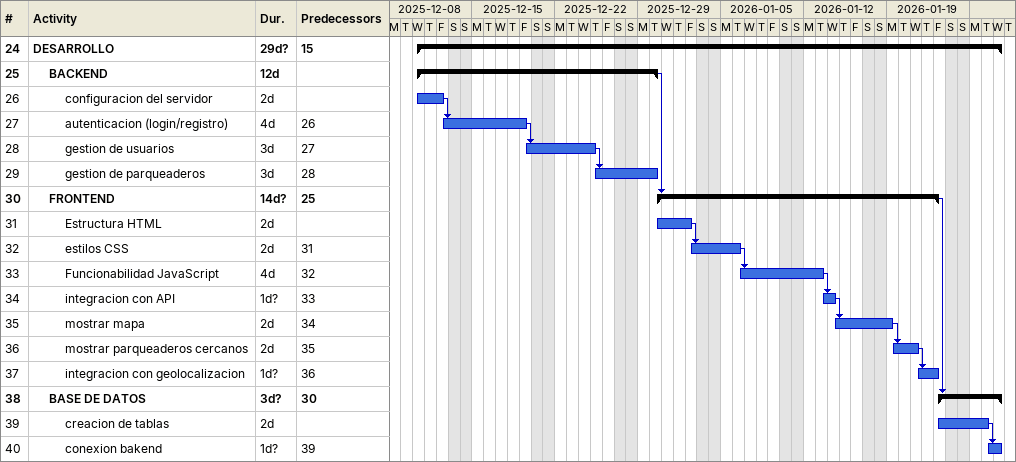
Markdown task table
| ID | Level | Task | Duration | Start | Finish | Predecessors |
|---|---|---|---|---|---|---|
| 24 | 1 | **DESARROLLO** | 29d? | 2025-12-10 | 2026-01-28 | 15 |
| 25 | 2 | **BACKEND** | 12d | 2025-12-10 | 2025-12-30 |  |
| 26 | 3 | configuracion del servidor | 2d | 2025-12-10 | 2025-12-12 |  |
| 27 | 3 | autenticacion (login/registro) | 4d | 2025-12-12 | 2025-12-19 | 26 |
| 28 | 3 | gestion de usuarios | 3d | 2025-12-19 | 2025-12-25 | 27 |
| 29 | 3 | gestion de parqueaderos | 3d | 2025-12-25 | 2025-12-30 | 28 |
| 30 | 2 | **FRONTEND** | 14d? | 2025-12-30 | 2026-01-23 | 25 |
| 31 | 3 | Estructura HTML | 2d | 2025-12-30 | 2026-01-02 |  |
| 32 | 3 | estilos CSS | 2d | 2026-01-02 | 2026-01-06 | 31 |
| 33 | 3 | Funcionabilidad JavaScript | 4d | 2026-01-06 | 2026-01-13 | 32 |
| 34 | 3 | integracion con API | 1d? | 2026-01-13 | 2026-01-14 | 33 |
| 35 | 3 | mostrar mapa | 2d | 2026-01-14 | 2026-01-19 | 34 |
| 36 | 3 | mostrar parqueaderos cercanos | 2d | 2026-01-19 | 2026-01-21 | 35 |
| 37 | 3 | integracion con geolocalizacion | 1d? | 2026-01-21 | 2026-01-23 | 36 |
| 38 | 2 | **BASE DE DATOS** | 3d? | 2026-01-23 | 2026-01-28 | 30 |
| 39 | 3 | creacion de tablas | 2d | 2026-01-23 | 2026-01-27 |  |
| 40 | 3 | conexion bakend | 1d? | 2026-01-27 | 2026-01-28 | 39 |
